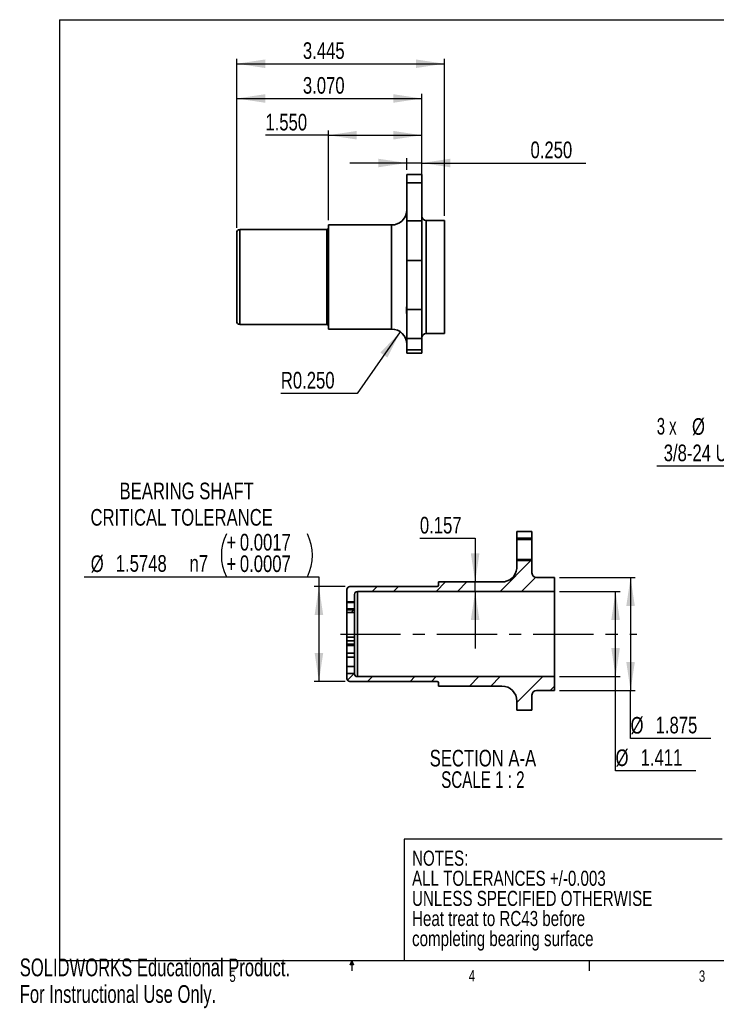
# Model space of a CAD drawing. Header units: inches. Extents: x 0 to 10.9, y 0 to 8.2.
# Drawn here: x 0 to 5.78, y 0 to 8.19 of the extents above; entities that cross this region are included whole.
import ezdxf

# ---------------------------------------------------------------- set-up
doc = ezdxf.new("R2010")
doc.units = ezdxf.units.IN
doc.header["$MEASUREMENT"] = 0
doc.linetypes.add('CENTERX2', pattern=[0.8, 0.5, -0.1, 0.1, -0.1])
doc.styles.add('SLDTEXTSTYLE0', font='TXT', dxfattribs={"width": 0.75})
doc.styles.add('SLDTEXTSTYLE2', font='TXT', dxfattribs={"width": 0.666667})
doc.styles.add('SLDTEXTSTYLE3', font='TXT', dxfattribs={"width": 0.681818})
doc.styles.add('SLDTEXTSTYLE4', font='TXT', dxfattribs={"width": 0.7})
doc.dimstyles.new('SLDDIMSTYLE10', dxfattribs={"dimtxt": 0.137795, "dimasz": 0.23622, "dimexe": 0, "dimexo": 0.0625, "dimgap": 0.034449, "dimtad": 0, "dimtih": 1, "dimtoh": 1, "dimdec": 3, "dimlfac": 2, "dimrnd": 1e-09, "dimzin": 0, "dimdsep": 46, "dimtxsty": 'SLDTEXTSTYLE0', "dimsah": 1, "dimcen": 0, "dimadec": 0, "dimazin": 0, "dimtfac": 1, "dimtdec": 3, "dimtofl": 0, "dimtmove": 1, "dimatfit": 3, "dimfxl": 0, "dimfrac": 2, "dimtolj": 1, "dimtzin": 12, "dimarcsym": 0})
doc.dimstyles.new('SLDDIMSTYLE11', dxfattribs={"dimtxt": 0.137795, "dimasz": 0.23622, "dimexe": 0, "dimexo": 0.0625, "dimgap": 0.034449, "dimtad": 0, "dimtih": 1, "dimtoh": 1, "dimdec": 4, "dimlfac": 2, "dimrnd": 1e-09, "dimzin": 12, "dimdsep": 46, "dimtxsty": 'SLDTEXTSTYLE0', "dimsah": 1, "dimcen": 0.09, "dimadec": 0, "dimazin": 3, "dimtol": 1, "dimtp": 0.001654, "dimtm": -0.000669291, "dimtfac": 1, "dimtdec": 4, "dimtofl": 0, "dimtmove": 0, "dimatfit": 3, "dimfxl": 0, "dimfrac": 2, "dimtolj": 1, "dimarcsym": 0})
doc.dimstyles.new('SLDDIMSTYLE12', dxfattribs={"dimtxt": 0.137795, "dimasz": 0.23622, "dimexe": 0, "dimexo": 0.0625, "dimgap": 0.034449, "dimtad": 0, "dimtih": 1, "dimtoh": 1, "dimdec": 3, "dimlfac": 2, "dimrnd": 1e-09, "dimzin": 12, "dimdsep": 46, "dimtxsty": 'SLDTEXTSTYLE0', "dimsah": 1, "dimcen": 0.09, "dimadec": 0, "dimazin": 3, "dimtfac": 1, "dimtdec": 3, "dimtofl": 0, "dimtmove": 0, "dimatfit": 3, "dimfxl": 0, "dimfrac": 2, "dimtolj": 1, "dimtzin": 12, "dimarcsym": 0})
doc.dimstyles.new('SLDDIMSTYLE13', dxfattribs={"dimtxt": 0.137795, "dimasz": 0.23622, "dimexe": 0, "dimexo": 0.0625, "dimgap": 0.034449, "dimtad": 0, "dimtih": 1, "dimtoh": 1, "dimdec": 3, "dimlfac": 2, "dimrnd": 1e-09, "dimdsep": 46, "dimtxsty": 'SLDTEXTSTYLE0', "dimsah": 1, "dimcen": 0.09, "dimadec": 0, "dimazin": 2, "dimtfac": 1, "dimtdec": 3, "dimtmove": 0, "dimatfit": 0, "dimfxl": 0, "dimfrac": 2, "dimtolj": 1, "dimtzin": 12, "dimarcsym": 0})
doc.dimstyles.new('SLDDIMSTYLE3', dxfattribs={"dimtxt": 0.137795, "dimasz": 0.23622, "dimexe": 0, "dimexo": 0.0625, "dimgap": 0.034449, "dimtad": 0, "dimtih": 1, "dimtoh": 1, "dimdec": 4, "dimlfac": 2, "dimrnd": 1e-09, "dimzin": 0, "dimdsep": 46, "dimtxsty": 'SLDTEXTSTYLE0', "dimblk1": 'NONE', "dimsah": 1, "dimcen": 0, "dimadec": 0, "dimazin": 0, "dimtfac": 1, "dimtmove": 0, "dimatfit": 3, "dimldrblk": 'NONE', "dimfxl": 0, "dimfrac": 2, "dimtolj": 1, "dimtzin": 12, "dimarcsym": 0})
doc.dimstyles.new('SLDDIMSTYLE5', dxfattribs={"dimtxt": 0.137795, "dimasz": 0.23622, "dimexe": 0, "dimexo": 0.0625, "dimgap": 0.034449, "dimtad": 0, "dimtih": 1, "dimtoh": 1, "dimdec": 3, "dimlfac": 2, "dimrnd": 1e-09, "dimzin": 12, "dimdsep": 46, "dimtxsty": 'SLDTEXTSTYLE0', "dimblk1": 'NONE', "dimblk2": 'NONE', "dimsah": 1, "dimcen": 0, "dimadec": 0, "dimazin": 3, "dimtfac": 1, "dimtdec": 3, "dimtofl": 0, "dimtmove": 0, "dimatfit": 3, "dimldrblk": 'NONE', "dimfxl": 0, "dimfrac": 2, "dimtolj": 1, "dimtzin": 12, "dimarcsym": 0})
doc.dimstyles.new('SLDDIMSTYLE7', dxfattribs={"dimtxt": 0.137795, "dimasz": 0.23622, "dimexe": 0, "dimexo": 0.0625, "dimgap": 0.034449, "dimtad": 1, "dimdec": 3, "dimlfac": 2, "dimrnd": 1e-09, "dimzin": 0, "dimdsep": 46, "dimtxsty": 'SLDTEXTSTYLE0', "dimsah": 1, "dimcen": 0.09, "dimadec": 0, "dimazin": 0, "dimtfac": 1, "dimtdec": 3, "dimtmove": 0, "dimatfit": 0, "dimfxl": 0, "dimfrac": 2, "dimtolj": 1, "dimtzin": 12, "dimarcsym": 0})
doc.dimstyles.new('SLDDIMSTYLE8', dxfattribs={"dimtxt": 0.137795, "dimasz": 0.23622, "dimexe": 0, "dimexo": 0.0625, "dimgap": 0.034449, "dimtad": 1, "dimdec": 3, "dimlfac": 2, "dimrnd": 1e-09, "dimzin": 4, "dimdsep": 46, "dimtxsty": 'SLDTEXTSTYLE0', "dimsah": 1, "dimcen": 0.09, "dimadec": 0, "dimazin": 1, "dimtfac": 1, "dimtdec": 3, "dimtofl": 0, "dimtmove": 0, "dimatfit": 3, "dimfxl": 0, "dimfrac": 2, "dimtolj": 1, "dimtzin": 12, "dimarcsym": 0})
doc.dimstyles.new('SLDDIMSTYLE9', dxfattribs={"dimtxt": 0.137795, "dimasz": 0.23622, "dimexe": 0, "dimexo": 0.0625, "dimgap": 0.034449, "dimtad": 1, "dimdec": 3, "dimlfac": 2, "dimrnd": 1e-09, "dimzin": 12, "dimdsep": 46, "dimtxsty": 'SLDTEXTSTYLE0', "dimsah": 1, "dimcen": 0.09, "dimadec": 0, "dimazin": 3, "dimtfac": 1, "dimtdec": 3, "dimtofl": 0, "dimtmove": 0, "dimatfit": 3, "dimfxl": 0, "dimfrac": 2, "dimtolj": 1, "dimtzin": 12, "dimarcsym": 0})

# ---------------------------------------------------------------- blocks, each defined once
blk = doc.blocks.new('SW_NOTE_0')
at = {"color": 0, "linetype": 'Continuous', "lineweight": 0, "char_height": 0.125, "attachment_point": 1, "style": 'SLDTEXTSTYLE0'}
for s, insert in [('NOTES:', (0, 0.1611)), ('ALL TOLERANCES +/-0.003', (0, -0.0055)), ('UNLESS SPECIFIED OTHERWISE', (0, -0.1722)), ('Heat treat to RC43 before', (0, -0.3389)), ('completing bearing surface', (0, -0.5055))]:
    blk.add_mtext(s, dxfattribs=dict(at, insert=insert))
blk = doc.blocks.new('SW_SYMBOL_HOLE_DEPTH')
at = {"color": 0, "linetype": 'Continuous', "lineweight": 18}
for p, q in [((0, 34.4), (31.5, 34.4)), ((3.9, 21.9), (15.7, 3)), ((15.7, 34.4), (15.7, 3)), ((27.6, 21.9), (15.7, 3))]:
    blk.add_line(p, q, dxfattribs=at)
blk = doc.blocks.new('_D_3')
at = {"color": 7, "linetype": 'Continuous', "lineweight": 0}
for p, q in [((7.1111, 4.4909), (5.283, 4.4909)), ((7.8345, 3.855), (7.1111, 4.4909)), ((7.9592, 3.7454), (7.8345, 3.855))]:
    blk.add_line(p, q, dxfattribs=at)
at = {"color": 7, "linetype": 'Continuous', "lineweight": 18}
blk.add_solid([(7.8345, 3.855), (7.6805, 4.0376), (7.6337, 3.9844)], dxfattribs=at)
at = {"color": 7, "linetype": 'Continuous', "lineweight": 18, "xscale": 0.004470703125, "yscale": 0.004470703125, "zscale": 0.004470703125}
for p in [(6.4445, 4.7308), (6.3871, 4.51)]:
    blk.add_blockref('SW_SYMBOL_HOLE_DEPTH', p, dxfattribs=at)
at = {"color": 7, "linetype": 'Continuous', "lineweight": 18, "char_height": 0.1378, "attachment_point": 1}
for s, insert, style in [('3 x', (5.283, 4.8915), 'SLDTEXTSTYLE2'), ('%%c', (5.5749, 4.8894), 'SLDTEXTSTYLE0'), ('0.3320', (5.8344, 4.8915), 'SLDTEXTSTYLE0'), ('1.00', (6.693, 4.8915), 'SLDTEXTSTYLE0'), ('3/8-24 UNF', (5.3404, 4.6706), 'SLDTEXTSTYLE0'), ('0.75', (6.6356, 4.6706), 'SLDTEXTSTYLE0')]:
    blk.add_mtext(s, dxfattribs=dict(at, insert=insert, style=style))
blk = doc.blocks.new('_None')
blk = doc.blocks.new('_D_5')
at = {"color": 7, "linetype": 'Continuous', "lineweight": 18, "insert": (8.9742, 3.2989), "char_height": 0.1378, "attachment_point": 1, "style": 'SLDTEXTSTYLE0'}
blk.add_mtext('R4.916', dxfattribs=at)
blk = doc.blocks.new('_D_7')
at = {"color": 7, "linetype": 'Continuous', "lineweight": 0}
for p, q in [((3.2088, 7.0047), (2.7364, 7.0047)), ((3.2088, 6.949), (3.2088, 7.0441)), ((3.3341, 7.0047), (3.2088, 7.0047)), ((3.3341, 6.949), (3.3341, 7.0441)), ((3.3341, 7.0047), (4.6939, 7.0047))]:
    blk.add_line(p, q, dxfattribs=at)
at = {"color": 7, "linetype": 'Continuous', "lineweight": 18}
for points in [[(3.2088, 7.0047), (2.9726, 7.0401), (2.9726, 6.9692)], [(3.3341, 7.0047), (3.5703, 6.9692), (3.5703, 7.0401)]]:
    blk.add_solid(points, dxfattribs=at)
at = {"color": 7, "linetype": 'Continuous', "lineweight": 18, "insert": (4.2357, 7.1823), "char_height": 0.1378, "attachment_point": 1, "style": 'SLDTEXTSTYLE0'}
blk.add_mtext('0.250', dxfattribs=at)
blk = doc.blocks.new('_D_8')
at = {"color": 7, "linetype": 'Continuous', "lineweight": 0}
for p, q in [((1.7991, 6.4677), (1.7991, 7.5789)), ((1.7991, 7.5395), (3.3341, 7.5395)), ((3.3341, 6.882), (3.3341, 7.5789))]:
    blk.add_line(p, q, dxfattribs=at)
at = {"color": 7, "linetype": 'Continuous', "lineweight": 18}
for points in [[(1.7991, 7.5395), (2.0353, 7.5041), (2.0353, 7.575)], [(3.3341, 7.5395), (3.0979, 7.575), (3.0979, 7.5041)]]:
    blk.add_solid(points, dxfattribs=at)
at = {"color": 7, "linetype": 'Continuous', "lineweight": 18, "insert": (2.3481, 7.7172), "char_height": 0.1378, "attachment_point": 1, "style": 'SLDTEXTSTYLE0'}
blk.add_mtext('3.070', dxfattribs=at)
blk = doc.blocks.new('_D_9')
at = {"color": 7, "linetype": 'Continuous', "lineweight": 0}
for p, q in [((1.7991, 6.4677), (1.7991, 7.867)), ((3.5216, 6.5677), (3.5216, 7.867)), ((1.7991, 7.8277), (3.5216, 7.8277))]:
    blk.add_line(p, q, dxfattribs=at)
at = {"color": 7, "linetype": 'Continuous', "lineweight": 18}
for points in [[(1.7991, 7.8277), (2.0353, 7.7922), (2.0353, 7.8631)], [(3.5216, 7.8277), (3.2854, 7.8631), (3.2854, 7.7922)]]:
    blk.add_solid(points, dxfattribs=at)
at = {"color": 7, "linetype": 'Continuous', "lineweight": 18, "insert": (2.3481, 8.0053), "char_height": 0.1378, "attachment_point": 1, "style": 'SLDTEXTSTYLE0'}
blk.add_mtext('3.445', dxfattribs=at)
blk = doc.blocks.new('_D_10')
at = {"color": 7, "linetype": 'Continuous', "lineweight": 0}
for p, q in [((3.1557, 5.6057), (2.7973, 5.0952)), ((2.7973, 5.0952), (2.165, 5.0952))]:
    blk.add_line(p, q, dxfattribs=at)
at = {"color": 7, "linetype": 'Continuous', "lineweight": 18}
blk.add_solid([(3.1557, 5.6057), (2.9909, 5.4328), (3.0489, 5.392)], dxfattribs=at)
at = {"color": 7, "linetype": 'Continuous', "lineweight": 18, "insert": (2.165, 5.2729), "char_height": 0.1378, "attachment_point": 1, "style": 'SLDTEXTSTYLE0'}
blk.add_mtext('R0.250', dxfattribs=at)
blk = doc.blocks.new('_D_11')
at = {"color": 7, "linetype": 'Continuous', "lineweight": 0}
for p, q in [((2.5591, 7.2349), (2.0371, 7.2349)), ((2.5591, 6.5302), (2.5591, 7.2743)), ((2.5591, 7.2349), (3.3341, 7.2349)), ((3.3341, 6.949), (3.3341, 7.2743))]:
    blk.add_line(p, q, dxfattribs=at)
at = {"color": 7, "linetype": 'Continuous', "lineweight": 18}
for points in [[(2.5591, 7.2349), (2.7953, 7.1995), (2.7953, 7.2703)], [(3.3341, 7.2349), (3.0979, 7.2703), (3.0979, 7.1995)]]:
    blk.add_solid(points, dxfattribs=at)
at = {"color": 7, "linetype": 'Continuous', "lineweight": 18, "insert": (2.0371, 7.4125), "char_height": 0.1378, "attachment_point": 1, "style": 'SLDTEXTSTYLE0'}
blk.add_mtext('1.550', dxfattribs=at)
blk = doc.blocks.new('_D_12')
at = {"color": 7, "linetype": 'Continuous', "lineweight": 0}
for p, q in [((0.5347, 3.5744), (2.481, 3.5744)), ((2.481, 3.5744), (2.481, 3.4939)), ((2.6987, 3.4939), (2.4417, 3.4939)), ((2.481, 3.4939), (2.481, 2.7065)), ((2.6987, 2.7065), (2.4417, 2.7065))]:
    blk.add_line(p, q, dxfattribs=at)
at = {"color": 7, "linetype": 'Continuous', "lineweight": 18}
for centre, start, end in [((2.0702, 3.7526), 153.43495, 206.56505), ((2.0289, 3.7526), 333.43495, 26.56505)]:
    blk.add_arc(centre, 0.3984, start, end, dxfattribs=at)
for points in [[(2.481, 3.4939), (2.4456, 3.2577), (2.5165, 3.2577)], [(2.481, 2.7065), (2.5165, 2.9428), (2.4456, 2.9428)]]:
    blk.add_solid(points, dxfattribs=at)
at = {"color": 7, "linetype": 'Continuous', "lineweight": 18, "attachment_point": 1, "style": 'SLDTEXTSTYLE0'}
for s, insert, char_height in [('BEARING SHAFT', (0.8278, 4.3551), 0.137795), ('CRITICAL TOLERANCE', (0.5864, 4.1364), 0.137795), ('+', (1.7139, 3.9302), 0.1378), ('0.0017', (1.8253, 3.9302), 0.1378), ('%%c', (0.5884, 3.752), 0.1378), ('1.5748', (0.7962, 3.7541), 0.1378), ('n7', (1.4079, 3.7541), 0.1378), ('+', (1.7139, 3.752), 0.1378), ('0.0007', (1.8253, 3.752), 0.1378)]:
    blk.add_mtext(s, dxfattribs=dict(at, insert=insert, char_height=char_height))
blk = doc.blocks.new('_D_13')
at = {"color": 7, "linetype": 'Continuous', "lineweight": 0}
for p, q in [((4.4749, 3.569), (5.1049, 3.569)), ((5.0655, 3.569), (5.0655, 2.6315)), ((4.4749, 2.6315), (5.1049, 2.6315)), ((5.0655, 2.2348), (5.0655, 2.6315)), ((5.7315, 2.2348), (5.0655, 2.2348))]:
    blk.add_line(p, q, dxfattribs=at)
at = {"color": 7, "linetype": 'Continuous', "lineweight": 18}
for points in [[(5.0655, 3.569), (5.0301, 3.3328), (5.1009, 3.3328)], [(5.0655, 2.6315), (5.1009, 2.8677), (5.0301, 2.8677)]]:
    blk.add_solid(points, dxfattribs=at)
at = {"color": 7, "linetype": 'Continuous', "lineweight": 18, "char_height": 0.1378, "attachment_point": 1, "style": 'SLDTEXTSTYLE0'}
for s, insert in [('%%c', (5.0655, 2.4125)), ('1.875', (5.2733, 2.4146))]:
    blk.add_mtext(s, dxfattribs=dict(at, insert=insert))
blk = doc.blocks.new('_D_14')
at = {"color": 7, "linetype": 'Continuous', "lineweight": 0}
for p, q in [((4.4749, 3.453), (4.9805, 3.453)), ((4.9411, 2.7474), (4.9411, 3.453)), ((4.4749, 2.7474), (4.9805, 2.7474)), ((4.9411, 1.9659), (4.9411, 2.7474)), ((5.6071, 1.9659), (4.9411, 1.9659))]:
    blk.add_line(p, q, dxfattribs=at)
at = {"color": 7, "linetype": 'Continuous', "lineweight": 18}
for points in [[(4.9411, 3.453), (4.9057, 3.2168), (4.9765, 3.2168)], [(4.9411, 2.7474), (4.9765, 2.9837), (4.9057, 2.9837)]]:
    blk.add_solid(points, dxfattribs=at)
at = {"color": 7, "linetype": 'Continuous', "lineweight": 18, "char_height": 0.1378, "attachment_point": 1, "style": 'SLDTEXTSTYLE0'}
for s, insert in [('%%c', (4.9411, 2.1435)), ('1.411', (5.1489, 2.1456))]:
    blk.add_mtext(s, dxfattribs=dict(at, insert=insert))
blk = doc.blocks.new('_D_15')
at = {"color": 7, "linetype": 'Continuous', "lineweight": 0}
for p, q in [((3.3184, 3.8939), (3.7765, 3.8939)), ((3.7765, 3.8939), (3.7765, 3.5314)), ((3.7765, 3.453), (3.7765, 3.5314)), ((3.7765, 3.453), (3.7765, 2.9806))]:
    blk.add_line(p, q, dxfattribs=at)
at = {"color": 7, "linetype": 'Continuous', "lineweight": 18}
for points in [[(3.7765, 3.5314), (3.812, 3.7677), (3.7411, 3.7677)], [(3.7765, 3.453), (3.7411, 3.2168), (3.812, 3.2168)]]:
    blk.add_solid(points, dxfattribs=at)
at = {"color": 7, "linetype": 'Continuous', "lineweight": 18, "insert": (3.3184, 4.0715), "char_height": 0.1378, "attachment_point": 1, "style": 'SLDTEXTSTYLE0'}
blk.add_mtext('0.157', dxfattribs=at)
blk = doc.blocks.new('SW_NOTE_0_1')
at = {"color": 0, "linetype": 'Continuous', "lineweight": 0, "char_height": 0.137795, "attachment_point": 2}
for s, insert, style in [('SECTION A-A', (0.5576, 0.1776), 'SLDTEXTSTYLE0'), ('SCALE 1 : 2', (0.5571, -0.0005), 'SLDTEXTSTYLE3')]:
    blk.add_mtext(s, dxfattribs=dict(at, insert=insert, style=style))

msp = doc.modelspace()

# ---------------------------------------------------------------- hatches: boundary and pattern name
at = {"linetype": 'Continuous', "lineweight": 18}
h = msp.add_hatch(dxfattribs=at)
h.set_pattern_fill('ANSI32', angle=3e-322, style=0)
h.paths.add_polyline_path([(4.122838, 3.950245), (4.122838, 3.883245), (4.248074, 3.883245), (4.248074, 3.950245)], flags=0)
h = msp.add_hatch(dxfattribs=at)
h.set_pattern_fill('ANSI32', angle=3e-322, style=0)
edge = h.paths.add_edge_path(flags=0)
edge.add_line((4.435574, 3.568995), (4.285574, 3.568995))
edge.add_arc((4.285574, 3.606495), 0.0375, 180, 270, ccw=False)
edge.add_line((4.248074, 3.606495), (4.248074, 3.717245))
edge.add_line((4.248074, 3.717245), (4.122838, 3.717245))
edge.add_line((4.122838, 3.717245), (4.122838, 3.643995))
edge.add_line((4.122838, 3.643995), (4.122216, 3.643995))
edge.add_arc((3.997838, 3.656446), 0.125, 270, 354.2835001, ccw=False)
edge.add_line((3.997838, 3.531446), (3.473074, 3.531446))
edge.add_line((3.473074, 3.531446), (3.473074, 3.505757))
edge.add_arc((3.461263, 3.505757), 0.011811, 270, 360, ccw=False)
edge.add_line((3.461263, 3.493946), (2.738074, 3.493946))
edge.add_arc((2.738074, 3.468946), 0.025, 90, 180)
edge.add_line((2.713074, 3.468946), (2.713074, 3.362829))
edge.add_line((2.713074, 3.362829), (2.775574, 3.362829))
edge.add_line((2.775574, 3.362829), (2.775574, 3.428046))
edge.add_arc((2.800574, 3.428046), 0.025, 90, 180, ccw=False)
edge.add_line((2.800574, 3.453046), (4.435574, 3.453046))
edge.add_line((4.435574, 3.453046), (4.435574, 3.568995))
h = msp.add_hatch(dxfattribs=at)
h.set_pattern_fill('ANSI32', angle=3e-322, style=0)
h.paths.add_polyline_path([(2.713074, 3.309579), (2.713074, 3.278946), (2.775574, 3.278946), (2.775574, 3.309579)], flags=0)
h = msp.add_hatch(dxfattribs=at)
h.set_pattern_fill('ANSI32', angle=3e-322, style=0)
edge = h.paths.add_edge_path(flags=0)
edge.add_line((4.248074, 2.467934), (4.248074, 2.593995))
edge.add_arc((4.285574, 2.593995), 0.0375, 90, 180, ccw=False)
edge.add_line((4.285574, 2.631495), (4.435574, 2.631495))
edge.add_line((4.435574, 2.631495), (4.435574, 2.747444))
edge.add_line((4.435574, 2.747444), (2.800574, 2.747444))
edge.add_arc((2.800574, 2.772444), 0.025, 180, 270, ccw=False)
edge.add_line((2.775574, 2.772444), (2.713074, 2.772444))
edge.add_line((2.713074, 2.772444), (2.713074, 2.731544))
edge.add_arc((2.738074, 2.731544), 0.025, 180, 270)
edge.add_line((2.738074, 2.706544), (3.461263, 2.706544))
edge.add_arc((3.461263, 2.694733), 0.011811, 0, 90, ccw=False)
edge.add_line((3.473074, 2.694733), (3.473074, 2.669044))
edge.add_line((3.473074, 2.669044), (3.997838, 2.669044))
edge.add_arc((3.997838, 2.544044), 0.125, 0, 90, ccw=False)
edge.add_line((4.122838, 2.544044), (4.122838, 2.467934))
edge.add_line((4.122838, 2.467934), (4.248074, 2.467934))

# ---------------------------------------------------------------- linework, layer by layer
at = {"color": 7, "linetype": 'Continuous', "lineweight": 18}
for p, q in [((0.329927, 8.192073), (10.629927, 8.192073)), ((0.329927, 8.192073), (0.329927, 0.392073)), ((4.248074, 3.893995), (4.122838, 3.893995)), ((4.248074, 3.706495), (4.122838, 3.706495)), ((2.713074, 3.370704), (2.775574, 3.370704)), ((2.713074, 3.301704), (2.775574, 3.301704)), ((5.825769, 1.398961), (3.188557, 1.398961)), ((3.188557, 1.398961), (3.188557, 0.392073)), ((10.629927, 0.392073), (0.329927, 0.392073)), ((2.741426, 0.3575), (2.754677, 0.392073)), ((2.767232, 0.3575), (2.741426, 0.3575)), ((2.754677, 0.392073), (2.754677, 0.307274)), ((2.754677, 0.392073), (2.767232, 0.3575)), ((4.723427, 0.392073), (4.723427, 0.307274))]:
    msp.add_line(p, q, dxfattribs=at)
at = {"color": 7, "linetype": 'Continuous', "lineweight": 25}
for p, q in [((3.334085, 6.909627), (3.208849, 6.909627)), ((3.208849, 6.841137), (3.208849, 6.909627)), ((3.334085, 6.841137), (3.334085, 6.909627)), ((3.208849, 6.841137), (3.334085, 6.841137)), ((3.208849, 6.525433), (3.208849, 6.841137)), ((3.334085, 6.525433), (3.334085, 6.841137)), ((3.083849, 6.490828), (2.559085, 6.490828)), ((2.559085, 6.490828), (2.559085, 5.628427)), ((3.208849, 6.525433), (3.334085, 6.525433)), ((3.208849, 6.197038), (3.208849, 6.525433)), ((3.334085, 6.197038), (3.334085, 6.525433)), ((3.521585, 6.528377), (3.371585, 6.528377)), ((3.521585, 6.528377), (3.521585, 5.590877)), ((1.799085, 6.428328), (1.799085, 5.690927)), ((2.547274, 6.453328), (1.824085, 6.453328)), ((3.208849, 6.197038), (3.334085, 6.197038)), ((3.208849, 6.197038), (3.208849, 5.789049)), ((3.334085, 6.197038), (3.334085, 5.789049)), ((3.208849, 5.548696), (3.208849, 5.789049)), ((3.208849, 5.789049), (3.334085, 5.789049)), ((3.334085, 5.548696), (3.334085, 5.789049)), ((1.824085, 5.665927), (2.547274, 5.665927)), ((2.559085, 5.628427), (3.083849, 5.628427)), ((3.371585, 5.590877), (3.521585, 5.590877)), ((3.208849, 5.548696), (3.334085, 5.548696)), ((3.208849, 5.456411), (3.208849, 5.548696)), ((3.334085, 5.456411), (3.334085, 5.548696)), ((3.208849, 5.456411), (3.334085, 5.456411)), ((3.208849, 5.427316), (3.208849, 5.456411)), ((3.208849, 5.427316), (3.334085, 5.427316)), ((3.334085, 5.427316), (3.334085, 5.456411)), ((4.248074, 3.950245), (4.122838, 3.950245)), ((4.122838, 3.950245), (4.122838, 3.883245)), ((4.248074, 3.883245), (4.248074, 3.950245)), ((4.122838, 3.883245), (4.248074, 3.883245)), ((4.122838, 3.717245), (4.122838, 3.883245)), ((4.248074, 3.717245), (4.248074, 3.883245)), ((4.122838, 3.717245), (4.122838, 3.643995)), ((4.248074, 3.717245), (4.122838, 3.717245)), ((4.248074, 3.606495), (4.248074, 3.717245)), ((4.122216, 3.643995), (4.122838, 3.643995)), ((3.473074, 3.531446), (3.473074, 3.505757)), ((3.997838, 3.531446), (3.473074, 3.531446)), ((4.435574, 3.568995), (4.285574, 3.568995)), ((4.435574, 3.453046), (4.435574, 3.568995)), ((2.713074, 3.468946), (2.713074, 3.362829)), ((3.461263, 3.493946), (2.738074, 3.493946)), ((2.800574, 3.453046), (2.800574, 2.747444)), ((2.800574, 3.453046), (4.435574, 3.453046)), ((4.435574, 2.747444), (4.435574, 3.453046)), ((2.713074, 3.362829), (2.775574, 3.362829)), ((2.713074, 3.362829), (2.713074, 3.309579)), ((2.775574, 3.362829), (2.775574, 3.428046)), ((2.775574, 3.362829), (2.775574, 3.309579)), ((2.775574, 3.309579), (2.713074, 3.309579)), ((2.713074, 3.309579), (2.713074, 3.278946)), ((2.713074, 3.278946), (2.775574, 3.278946)), ((2.713074, 3.278793), (2.713074, 3.278946)), ((2.713074, 3.278793), (2.775574, 3.278793)), ((2.713074, 3.27875), (2.713074, 3.278793)), ((2.713074, 3.27875), (2.775574, 3.27875)), ((2.713074, 3.073779), (2.713074, 3.27875)), ((2.775574, 3.278946), (2.775574, 3.309579)), ((2.775574, 3.278793), (2.775574, 3.278946)), ((2.775574, 3.278793), (2.775574, 3.27875)), ((2.775574, 3.073779), (2.775574, 3.27875)), ((2.713074, 3.073779), (2.775574, 3.073779)), ((2.713074, 3.044189), (2.713074, 3.073779)), ((2.775574, 3.044189), (2.713074, 3.044189)), ((2.713074, 3.017376), (2.713074, 3.044189)), ((2.775574, 3.073779), (2.775574, 3.044189)), ((2.775574, 3.044189), (2.775574, 3.017376)), ((2.775574, 3.017376), (2.713074, 3.017376)), ((2.713074, 3.004567), (2.713074, 3.017376)), ((2.713074, 3.004567), (2.775574, 3.004567)), ((2.713074, 2.942441), (2.713074, 3.004567)), ((2.775574, 3.004567), (2.775574, 3.017376)), ((2.775574, 3.004567), (2.775574, 2.942441)), ((2.775574, 2.942441), (2.713074, 2.942441)), ((2.713074, 2.907018), (2.713074, 2.942441)), ((2.713074, 2.907018), (2.775574, 2.907018)), ((2.713074, 2.830522), (2.713074, 2.907018)), ((2.775574, 2.907018), (2.775574, 2.942441)), ((2.775574, 2.907018), (2.775574, 2.830522)), ((2.775574, 2.830522), (2.713074, 2.830522)), ((2.713074, 2.772444), (2.713074, 2.830522)), ((2.775574, 2.772444), (2.775574, 2.830522)), ((2.713074, 2.772444), (2.713074, 2.731544)), ((2.713074, 2.772444), (2.775574, 2.772444)), ((2.738074, 2.706544), (3.461263, 2.706544)), ((4.435574, 2.747444), (2.800574, 2.747444)), ((4.435574, 2.631495), (4.435574, 2.747444)), ((3.473074, 2.694733), (3.473074, 2.669044)), ((3.473074, 2.669044), (3.997838, 2.669044)), ((4.285574, 2.631495), (4.435574, 2.631495)), ((4.122838, 2.544044), (4.122838, 2.467934)), ((4.248074, 2.467934), (4.248074, 2.593995)), ((4.122838, 2.467934), (4.248074, 2.467934))]:
    msp.add_line(p, q, dxfattribs=at)
at = {"color": 8, "linetype": 'Continuous', "lineweight": 25}
for p, q in [((3.083849, 6.490828), (3.083849, 5.628427)), ((3.371585, 6.528377), (3.371585, 6.059627)), ((1.824085, 6.453328), (1.824085, 5.665927)), ((2.547274, 5.665927), (2.547274, 6.453328)), ((3.371585, 6.059627), (3.371585, 5.590877))]:
    msp.add_line(p, q, dxfattribs=at)
at = {"color": 7, "linetype": 'CENTERX2', "lineweight": 18}
msp.add_line((2.658788, 3.100245), (5.118413, 3.100245), dxfattribs=at)
at = {"color": 7, "linetype": 'Continuous', "lineweight": 25}
for centre, radius, start, end in [((3.083849, 6.615828), 0.125, 270, 354.5303762), ((3.371585, 6.565877), 0.0375, 180, 270), ((1.824085, 6.428328), 0.025, 90, 180), ((2.547274, 6.465139), 0.011811, 270, 0), ((1.824085, 5.690927), 0.025, 180, 270), ((2.547274, 5.654116), 0.011811, 0, 90), ((3.083849, 5.503427), 0.125, 0, 90), ((3.371585, 5.553377), 0.0375, 90, 180), ((3.997838, 3.656446), 0.125, 270, 354.2835001), ((4.285574, 3.606495), 0.0375, 180, 270), ((2.738074, 3.468946), 0.025, 90, 180), ((2.800574, 3.428046), 0.025, 90, 180), ((3.461263, 3.505757), 0.011811, 270, 0), ((2.738074, 2.731544), 0.025, 180, 270), ((2.800574, 2.772444), 0.025, 180, 270), ((3.461263, 2.694733), 0.011811, 0, 90), ((3.997838, 2.544044), 0.125, 0, 90), ((4.285574, 2.593995), 0.0375, 90, 180)]:
    msp.add_arc(centre, radius, start, end, dxfattribs=at)
msp.add_open_spline([(3.208849, 5.829988), (3.208849, 5.824075), (3.20866, 5.81757), (3.208425, 5.806915), (3.208353, 5.803201), (3.208254, 5.795604), (3.208227, 5.791707), (3.208228, 5.779727), (3.208346, 5.771356), (3.20866, 5.753821), (3.208849, 5.744818), (3.208849, 5.735734)], degree=3, knots=[0, 0, 0, 0, 0.25, 0.25, 0.375, 0.375, 0.5, 0.5, 0.75, 0.75, 1, 1, 1, 1], dxfattribs=at)

# ---------------------------------------------------------------- block references
at = {"color": 7, "linetype": 'Continuous', "lineweight": 0}
for name, p in [('SW_NOTE_0_1', (3.283585, 1.962525)), ('SW_NOTE_0', (3.253451, 1.143466))]:
    msp.add_blockref(name, p, dxfattribs=at)

# ---------------------------------------------------------------- texts
at = {"color": 7, "linetype": 'Continuous', "char_height": 0.14705, "attachment_point": 1, "style": 'SLDTEXTSTYLE4'}
for s, insert in [('SOLIDWORKS Educational Product.', (0, 0.410132)), ('For Instructional Use Only.', (0, 0.189557))]:
    msp.add_mtext(s, dxfattribs=dict(at, insert=insert))
at = {"color": 7, "linetype": 'Continuous', "lineweight": 0, "char_height": 0.09375, "attachment_point": 1, "style": 'SLDTEXTSTYLE0'}
for s, insert in [('5', (1.738791, 0.310586)), ('4', (3.7238, 0.313724)), ('3', (5.632446, 0.311619))]:
    msp.add_mtext(s, dxfattribs=dict(at, insert=insert))

# ---------------------------------------------------------------- dimensions: what is measured, and where the dimension line sits
at = {"color": 7, "linetype": 'Continuous', "lineweight": 18}
for base, p1, p2, dimstyle, picture, middle in [((3.521585, 7.827677), (1.799085, 6.428328), (3.521585, 6.528377), 'SLDDIMSTYLE9', '_D_9', (2.57719, 7.827677)), ((3.334085, 7.539549), (1.799085, 6.428328), (3.334085, 6.842627), 'SLDDIMSTYLE8', '_D_8', (2.57719, 7.539549)), ((3.334085, 7.234909), (2.559085, 6.490828), (3.334085, 6.909627), 'SLDDIMSTYLE8', '_D_11', (2.266226, 7.234909)), ((3.208849, 7.004681), (3.334085, 6.909627), (3.208849, 6.909627), 'SLDDIMSTYLE7', '_D_7', (4.464835, 7.004681))]:
    dim = msp.add_linear_dim(base=base, p1=p1, p2=p2, dimstyle=dimstyle, dxfattribs=at)
    dim.commit()
    dim.dimension.update_dxf_attribs({"geometry": picture, "text_midpoint": middle, "dimtype": 160})
for center, mpoint, dimstyle, picture, middle in [((3.083849, 5.503427), (3.155674, 5.605731), 'SLDDIMSTYLE10', '_D_10', (2.449904, 5.204619)), ((10.913195, 3.771799), (0, 0), 'SLDDIMSTYLE5', '_D_5', (9.259104, 3.230643))]:
    dim = msp.add_radius_dim(center=center, mpoint=mpoint, dimstyle=dimstyle, dxfattribs=at)
    dim.commit()
    dim.dimension.update_dxf_attribs({"geometry": picture, "text_midpoint": middle, "dimtype": 164})
dim = msp.add_diameter_dim_2p(p1=(7.959159, 3.745447), p2=(7.83448, 3.855043), text='3 x <> {\\fGDT;x} 1.00\\P3/8-24 UNF  {\\fGDT;x} 0.75\\P', dimstyle='SLDDIMSTYLE3', dxfattribs=at)
dim.commit()
dim.dimension.update_dxf_attribs({"geometry": '_D_3', "text_midpoint": (6.16583, 4.711736), "dimtype": 163})
for base, p1, p2, text, dimstyle, picture, middle in [((2.481042, 2.706544), (2.738074, 3.493946), (2.738074, 2.706544), 'BEARING SHAFT\\P CRITICAL TOLERANCE\\P%%c<>n7', 'SLDDIMSTYLE11', '_D_12', (2.481042, 3.985326)), ((5.065495, 2.631495), (4.435574, 3.568995), (4.435574, 2.631495), '%%c<>', 'SLDDIMSTYLE12', '_D_13', (5.065495, 2.345267)), ((4.941088, 3.453046), (4.435574, 2.747444), (4.435574, 3.453046), '%%c<>', 'SLDDIMSTYLE12', '_D_14', (4.941088, 2.076287))]:
    dim = msp.add_linear_dim(base=base, p1=p1, p2=p2, angle=90, text=text, dimstyle=dimstyle, dxfattribs=at)
    dim.commit()
    dim.dimension.update_dxf_attribs({"geometry": picture, "text_midpoint": middle, "dimtype": 160})
dim = msp.add_linear_dim(base=(3.776529, 3.531446), p1=(4.435574, 3.453046), p2=(3.997838, 3.531446), angle=90, dimstyle='SLDDIMSTYLE13', dxfattribs=at)
dim.commit()
dim.dimension.update_dxf_attribs({"geometry": '_D_15', "text_midpoint": (3.776529, 4.003286), "dimtype": 160})

doc.saveas('drawing.dxf')
